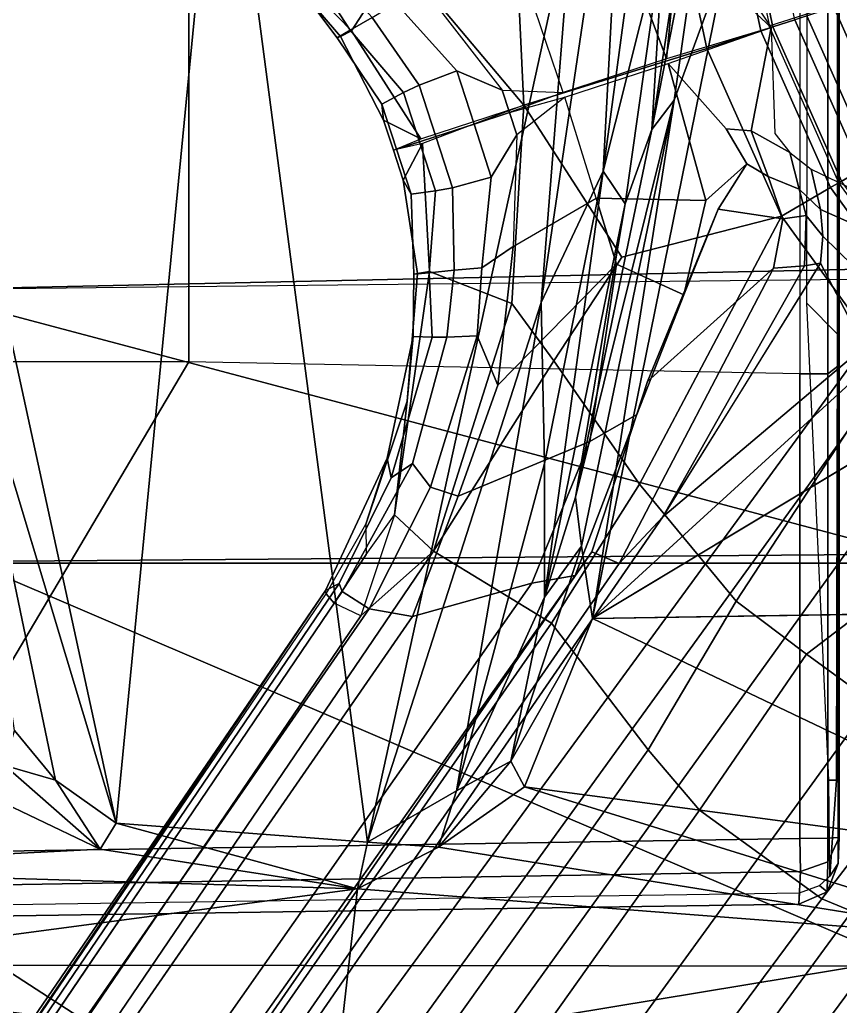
# Model space of a CAD drawing. Extents: x -14.5 to 14.5, y -12.2 to 16.5.
# Drawn here: x -2.475 to -1.143, y -1.997 to -0.395 of the extents above; entities that cross this region are included whole.
import ezdxf

# ---------------------------------------------------------------- set-up
doc = ezdxf.new("R2010")
doc.units = 0
doc.header["$MEASUREMENT"] = 0
for name, color, linetype in [('BASE', 253, 'Continuous'), ('FABRIC', 80, 'Continuous'), ('SEAT-CHASSIS', 253, 'Continuous'), ('SEAT-FRAME', 253, 'Continuous')]:
    doc.layers.add(name, color=color, linetype=linetype)

msp = doc.modelspace()

# ---------------------------------------------------------------- linework, layer by layer
at = {"layer": 'BASE'}
for points in [[(-1.8589, -0.2929, 7.0036), (-2.1981, -0.0425, 6.9168), (-2.215, -0.1275, 6.858), (-1.9365, -0.4133, 6.8876)], [(-2.215, -0.1275, 6.858), (-2.0898, -0.2643, 6.831), (-1.9541, -0.4222, 6.8456), (-1.9365, -0.4133, 6.8876)], [(-1.1446, -0.1212, 1.6194), (-1.0948, -0.3557, 1.6194), (-1.2564, -0.4082, 6.4892), (-1.3138, -0.139, 6.4892)], [(-1.3297, -0.1407, 7.4121), (-1.4214, -0.1503, 7.2603), (-1.3594, -0.4417, 7.2603), (-1.2718, -0.4132, 7.4121)], [(-1.2718, -0.4132, 7.4121), (-1.2521, -0.4068, 7.4967), (-1.3091, -0.1385, 7.4967), (-1.3297, -0.1407, 7.4121)], [(-1.2163, -0.3952, 8.5731), (-1.2717, -0.1346, 8.5731), (-1.3091, -0.1385, 7.4967), (-1.2521, -0.4068, 7.4967)], [(-1.3594, -0.4417, 7.2603), (-1.4214, -0.1503, 7.2603), (-1.6701, -0.2483, 7.1224), (-1.6568, -0.534, 7.0608)], [(-1.6701, -0.2483, 7.1224), (-1.8581, -0.1774, 7.0473), (-1.8589, -0.2929, 7.0036), (-1.6568, -0.534, 7.0608)], [(-1.2546, -0.4076, 6.4326), (-1.3799, -0.2912, 6.4998), (-1.3493, -0.2258, 6.3257), (-1.3513, -0.2648, 6.3886)], [(-1.4249, -0.4586, 6.6877), (-1.5924, -0.5131, 6.6776), (-1.6478, -0.3504, 6.6714), (-1.5056, -0.2427, 6.6622)], [(-1.4249, -0.4586, 6.6877), (-1.5056, -0.2427, 6.6622), (-1.4168, -0.2517, 6.5287), (-1.411, -0.3175, 6.5743)], [(-1.9541, -0.4222, 6.8456), (-2.0898, -0.2643, 6.831), (-2.0204, -0.3436, 6.7529), (-1.9599, -0.4246, 6.7811)], [(-1.8589, -0.2929, 7.0036), (-1.9365, -0.4133, 6.8876), (-1.8239, -0.5883, 6.9237), (-1.6568, -0.534, 7.0608)], [(-1.4249, -0.4586, 6.6877), (-1.411, -0.3175, 6.5743), (-1.3799, -0.2912, 6.4998), (-1.2546, -0.4076, 6.4326)], [(-1.9384, -0.412, 6.7099), (-1.9956, -0.3246, 6.6848), (-1.9766, -0.3106, 6.665), (-1.9028, -0.3915, 6.6676)], [(-1.9384, -0.412, 6.7099), (-1.9599, -0.4246, 6.7811), (-2.0204, -0.3436, 6.7529), (-1.9956, -0.3246, 6.6848)], [(-1.6915, -0.5093, 6.6509), (-1.5924, -0.5131, 6.6776), (-1.6478, -0.3504, 6.6714), (-1.8031, -0.3663, 6.638)], [(-1.8267, -0.5016, 6.6704), (-1.9028, -0.3915, 6.6676), (-1.8647, -0.3682, 6.6442), (-1.7655, -0.4781, 6.6469)], [(-1.7655, -0.4781, 6.6469), (-1.8647, -0.3682, 6.6442), (-1.8031, -0.3663, 6.638), (-1.6915, -0.5093, 6.6509)], [(-1.1446, -0.6598, 6.4892), (-1.2579, -0.405, 6.4892), (-1.0959, -0.3533, 1.6194), (-0.9973, -0.5747, 1.6194)], [(-1.0501, -0.6052, 8.6376), (-1.0169, -0.5861, 8.6376), (-1.1164, -0.3627, 8.6376), (-1.1528, -0.3746, 8.6376)], [(-1.0903, -0.6284, 8.6188), (-1.0501, -0.6052, 8.6376), (-1.1528, -0.3746, 8.6376), (-1.1969, -0.3889, 8.6188)], [(-1.8267, -0.5016, 6.6704), (-1.852, -0.5135, 6.6925), (-1.9384, -0.412, 6.7099), (-1.9028, -0.3915, 6.6676)], [(-1.2521, -0.4068, 7.4967), (-1.1405, -0.6574, 7.4967), (-1.1079, -0.6386, 8.5731), (-1.2163, -0.3952, 8.5731)], [(-1.1079, -0.6386, 8.5731), (-1.0903, -0.6284, 8.6188), (-1.1969, -0.3889, 8.6188), (-1.2163, -0.3952, 8.5731)], [(-1.8872, -0.5325, 6.7578), (-1.9599, -0.4246, 6.7811), (-1.9384, -0.412, 6.7099), (-1.852, -0.5135, 6.6925)], [(-1.8239, -0.5883, 6.9237), (-1.9365, -0.4133, 6.8876), (-1.9541, -0.4222, 6.8456), (-1.8844, -0.5583, 6.825)], [(-1.2546, -0.4076, 6.4326), (-1.2875, -0.5755, 6.4998), (-1.3281, -0.5725, 6.5743), (-1.4223, -0.4665, 6.6877)], [(-1.2382, -0.7139, 7.2603), (-1.1584, -0.6678, 7.4121), (-1.2718, -0.4132, 7.4121), (-1.3594, -0.4417, 7.2603)], [(-1.2489, -0.58, 6.3886), (-1.2243, -0.6105, 6.3257), (-1.2875, -0.5755, 6.4998), (-1.2546, -0.4076, 6.4326)], [(-1.1584, -0.6678, 7.4121), (-1.1405, -0.6574, 7.4967), (-1.2521, -0.4068, 7.4967), (-1.2718, -0.4132, 7.4121)], [(-1.8872, -0.5325, 6.7578), (-1.8844, -0.5583, 6.825), (-1.9541, -0.4222, 6.8456), (-1.9599, -0.4246, 6.7811)], [(-1.6568, -0.534, 7.0608), (-1.4971, -0.7807, 7.1224), (-1.2382, -0.7139, 7.2603), (-1.3594, -0.4417, 7.2603)], [(-1.8267, -0.5016, 6.6704), (-1.7655, -0.4781, 6.6469), (-1.7375, -0.5645, 6.6469), (-1.7996, -0.5847, 6.6704)], [(-1.7375, -0.5645, 6.6469), (-1.7655, -0.4781, 6.6469), (-1.6915, -0.5093, 6.6509), (-1.6796, -0.5457, 6.6509)], [(-1.3607, -0.6886, 6.6622), (-1.539, -0.6851, 6.6714), (-1.5898, -0.5209, 6.6776), (-1.4223, -0.4665, 6.6877)], [(-1.3281, -0.5725, 6.5743), (-1.2941, -0.6291, 6.5287), (-1.3607, -0.6886, 6.6622), (-1.4223, -0.4665, 6.6877)], [(-1.8261, -0.5933, 6.6925), (-1.852, -0.5135, 6.6925), (-1.8267, -0.5016, 6.6704), (-1.7996, -0.5847, 6.6704)], [(-1.6915, -0.5093, 6.6509), (-1.6915, -0.5093, 6.6509), (-1.5924, -0.5131, 6.6776), (-1.6796, -0.5457, 6.6509)], [(-1.8261, -0.5933, 6.6925), (-1.8635, -0.6055, 6.7578), (-1.8872, -0.5325, 6.7578), (-1.852, -0.5135, 6.6925)], [(-1.6796, -0.5457, 6.6509), (-1.5898, -0.5209, 6.6776), (-1.6678, -0.5822, 6.6509)], [(-1.6741, -0.7635, 6.638), (-1.539, -0.6851, 6.6714), (-1.5898, -0.5209, 6.6776), (-1.6678, -0.5822, 6.6509)], [(-1.8685, -0.6071, 6.825), (-1.8844, -0.5583, 6.825), (-1.8872, -0.5325, 6.7578), (-1.8635, -0.6055, 6.7578)], [(-1.6568, -0.534, 7.0608), (-1.8214, -0.5961, 6.9237), (-1.8096, -0.8038, 6.8876), (-1.676, -0.8557, 7.0036)], [(-1.6568, -0.534, 7.0608), (-1.676, -0.8557, 7.0036), (-1.6076, -0.9487, 7.0473), (-1.4971, -0.7807, 7.1224)], [(-1.8239, -0.5883, 6.9237), (-1.8844, -0.5583, 6.825), (-1.8685, -0.6071, 6.825), (-1.8239, -0.5883, 6.9237)], [(-1.6796, -0.5457, 6.6509), (-1.6678, -0.5822, 6.6509), (-1.7094, -0.651, 6.6469), (-1.7375, -0.5645, 6.6469)], [(-1.7996, -0.5847, 6.6704), (-1.7375, -0.5645, 6.6469), (-1.7094, -0.651, 6.6469), (-1.7726, -0.6679, 6.6704)], [(-1.3281, -0.5725, 6.5743), (-1.2875, -0.5755, 6.4998), (-1.2595, -0.6495, 6.4631), (-1.2941, -0.6291, 6.5287)], [(-1.2243, -0.6105, 6.3257), (-1.2092, -0.6702, 6.243), (-1.2595, -0.6495, 6.4631), (-1.2875, -0.5755, 6.4998)], [(-1.1446, -0.6598, 6.4892), (-0.9973, -0.5747, 1.6194), (-0.8548, -0.7709, 1.6194), (-0.9812, -0.8847, 6.4892)], [(-1.7996, -0.5847, 6.6704), (-1.7726, -0.6679, 6.6704), (-1.8002, -0.6731, 6.6925), (-1.8261, -0.5933, 6.6925)], [(-1.6678, -0.5822, 6.6509), (-1.6741, -0.7635, 6.638), (-1.7249, -0.7982, 6.6442), (-1.7094, -0.651, 6.6469)], [(-1.8214, -0.5961, 6.9237), (-1.8685, -0.6071, 6.825), (-1.8527, -0.6559, 6.825), (-1.8214, -0.5961, 6.9237)], [(-1.8635, -0.6055, 6.7578), (-1.8398, -0.6785, 6.7578), (-1.8527, -0.6559, 6.825), (-1.8685, -0.6071, 6.825)], [(-1.8635, -0.6055, 6.7578), (-1.8261, -0.5933, 6.6925), (-1.8002, -0.6731, 6.6925), (-1.8398, -0.6785, 6.7578)], [(-1.8527, -0.6559, 6.825), (-1.8291, -0.807, 6.8456), (-1.8096, -0.8038, 6.8876), (-1.8214, -0.5961, 6.9237)], [(-1.2092, -0.6702, 6.243), (-1.2243, -0.6105, 6.3257), (-1.1897, -0.6377, 5.9654), (-1.1748, -0.7031, 5.8184)], [(-1.2941, -0.6291, 6.5287), (-1.341, -0.7025, 6.5611), (-1.3965, -0.8419, 6.637), (-1.3607, -0.6886, 6.6622)], [(-1.2941, -0.6291, 6.5287), (-1.2595, -0.6495, 6.4631), (-1.2358, -0.7184, 6.406), (-1.341, -0.7025, 6.5611)], [(-1.0792, -0.7456, 4.5214), (-1.1748, -0.7031, 5.8184), (-1.1897, -0.6377, 5.9654), (-1.0907, -0.6854, 4.4713)], [(-1.8351, -0.8085, 6.7811), (-1.8291, -0.807, 6.8456), (-1.8527, -0.6559, 6.825), (-1.8398, -0.6785, 6.7578)], [(-1.7094, -0.651, 6.6469), (-1.7249, -0.7982, 6.6442), (-1.7695, -0.8017, 6.6676), (-1.7726, -0.6679, 6.6704)], [(-1.198, -0.7131, 6.2121), (-1.2358, -0.7184, 6.406), (-1.2595, -0.6495, 6.4631), (-1.2092, -0.6702, 6.243)], [(-1.7695, -0.8017, 6.6676), (-1.8104, -0.806, 6.7099), (-1.8002, -0.6731, 6.6925), (-1.7726, -0.6679, 6.6704)], [(-1.0616, -0.957, 7.2603), (-0.9931, -0.8954, 7.4121), (-1.1584, -0.6678, 7.4121), (-1.2382, -0.7139, 7.2603)], [(-1.2092, -0.6702, 6.243), (-1.1748, -0.7031, 5.8184), (-1.1708, -0.7468, 5.8356), (-1.198, -0.7131, 6.2121)], [(-0.9931, -0.8954, 7.4121), (-0.9777, -0.8815, 7.4967), (-1.1405, -0.6574, 7.4967), (-1.1584, -0.6678, 7.4121)], [(-1.8002, -0.6731, 6.6925), (-1.8104, -0.806, 6.7099), (-1.8351, -0.8085, 6.7811), (-1.8398, -0.6785, 6.7578)], [(-1.5058, -0.7918, 6.658), (-1.6986, -0.9882, 6.6151), (-1.6741, -0.7635, 6.638), (-1.539, -0.6851, 6.6714)], [(-1.3607, -0.6886, 6.6622), (-1.3965, -0.8419, 6.637), (-1.5058, -0.7918, 6.658), (-1.539, -0.6851, 6.6714)], [(-1.4559, -0.9824, 6.4327), (-1.4729, -1.0363, 6.5593), (-1.3965, -0.8419, 6.637), (-1.341, -0.7025, 6.5611)], [(-1.2509, -0.7985, 6.3801), (-1.4559, -0.9824, 6.4327), (-1.341, -0.7025, 6.5611), (-1.2358, -0.7184, 6.406)], [(-1.0792, -0.7456, 4.5214), (-1.0709, -0.8444, 4.5476), (-1.1708, -0.7468, 5.8356), (-1.1748, -0.7031, 5.8184)], [(-1.4685, -1.149, 7.1126), (-1.2382, -0.7139, 7.2603), (-1.4971, -0.7807, 7.1224), (-1.6076, -0.9487, 7.0473)], [(-1.4685, -1.149, 7.1126), (-1.3117, -1.3391, 7.1508), (-1.0616, -0.957, 7.2603), (-1.2382, -0.7139, 7.2603)], [(-1.198, -0.7131, 6.2121), (-1.2006, -0.7948, 6.148), (-1.2509, -0.7985, 6.3801), (-1.2358, -0.7184, 6.406)], [(-1.2006, -0.7948, 6.148), (-1.198, -0.7131, 6.2121), (-1.1708, -0.7468, 5.8356), (-1.1744, -0.7906, 5.8318)], [(-1.1708, -0.7468, 5.8356), (-1.0709, -0.8444, 4.5476), (-1.1035, -0.9263, 4.5663), (-1.1744, -0.7906, 5.8318)], [(-1.6986, -0.9882, 6.6151), (-1.7326, -0.9086, 6.6362), (-1.7249, -0.7982, 6.6442), (-1.6741, -0.7635, 6.638)], [(-1.7326, -0.9086, 6.6362), (-1.7817, -0.9106, 6.665), (-1.7695, -0.8017, 6.6676), (-1.7249, -0.7982, 6.6442)], [(-1.5058, -0.7918, 6.658), (-1.5492, -1.0799, 6.5896), (-1.7632, -1.1686, 6.5882), (-1.6986, -0.9882, 6.6151)], [(-1.4729, -1.0363, 6.5593), (-1.5492, -1.0799, 6.5896), (-1.5058, -0.7918, 6.658), (-1.3965, -0.8419, 6.637)], [(-1.2509, -0.7985, 6.3801), (-1.5016, -1.2777, 6.2321), (-1.5461, -1.2589, 6.3732), (-1.4559, -0.9824, 6.4327)], [(-1.4306, -1.2019, 6.0103), (-1.5016, -1.2777, 6.2321), (-1.2509, -0.7985, 6.3801), (-1.2006, -0.7948, 6.148)], [(-1.3025, -0.9963, 5.9211), (-1.1744, -0.7906, 5.8318), (-1.1035, -0.9263, 4.5663), (-1.4306, -1.2019, 6.0103)], [(-1.4306, -1.2019, 6.0103), (-1.2006, -0.7948, 6.148), (-1.1744, -0.7906, 5.8318)], [(-1.8096, -0.8038, 6.8876), (-1.8669, -1.1988, 6.858), (-1.8033, -1.2577, 6.9168), (-1.676, -0.8557, 7.0036)], [(-1.8096, -0.8038, 6.8876), (-1.8291, -0.807, 6.8456), (-1.8461, -1.0145, 6.831), (-1.8669, -1.1988, 6.858)], [(-1.8351, -0.8085, 6.7811), (-1.8365, -0.9096, 6.7529), (-1.8461, -1.0145, 6.831), (-1.8291, -0.807, 6.8456)], [(-1.8053, -0.9104, 6.6848), (-1.8365, -0.9096, 6.7529), (-1.8351, -0.8085, 6.7811), (-1.8104, -0.806, 6.7099)], [(-1.7695, -0.8017, 6.6676), (-1.7817, -0.9106, 6.665), (-1.8053, -0.9104, 6.6848), (-1.8104, -0.806, 6.7099)], [(-1.6076, -0.9487, 7.0473), (-1.676, -0.8557, 7.0036), (-1.8033, -1.2577, 6.9168)], [(-1.8784, -1.1069, 6.7236), (-1.9132, -1.2139, 6.7875), (-1.8461, -1.0145, 6.831), (-1.8365, -0.9096, 6.7529)], [(-1.8053, -0.9104, 6.6848), (-1.8718, -1.139, 6.674), (-1.8784, -1.1069, 6.7236), (-1.8365, -0.9096, 6.7529)], [(-1.8376, -1.1154, 6.6425), (-1.8718, -1.139, 6.674), (-1.8053, -0.9104, 6.6848), (-1.7817, -0.9106, 6.665)], [(-1.7326, -0.9086, 6.6362), (-1.808, -1.1541, 6.605), (-1.8376, -1.1154, 6.6425), (-1.7817, -0.9106, 6.665)], [(-1.6986, -0.9882, 6.6151), (-1.7632, -1.1686, 6.5882), (-1.808, -1.1541, 6.605), (-1.7326, -0.9086, 6.6362)], [(-1.0713, -0.9806, 4.4404), (-7.8863, -10.4, 3.356), (-8.0242, -10.3827, 3.4417), (-1.1035, -0.9263, 4.5663)], [(-1.4306, -1.2019, 6.0103), (-1.1035, -0.9263, 4.5663), (-8.0242, -10.3827, 3.4417), (-6.5103, -8.5689, 4.2331)], [(-1.6076, -0.9487, 7.0473), (-1.8033, -1.2577, 6.9168), (-1.6116, -1.3749, 7.0339), (-1.4685, -1.149, 7.1126)], [(-1.1976, -1.4252, 7.1668), (-0.8425, -1.1551, 7.2603), (-1.0616, -0.957, 7.2603), (-1.3117, -1.3391, 7.1508)], [(-1.0713, -0.9806, 4.4404), (-1.004, -1.0816, 4.3723), (-7.7665, -10.4674, 3.3008), (-7.8863, -10.4, 3.356)], [(-1.4729, -1.0363, 6.5593), (-1.4559, -0.9824, 6.4327), (-1.5461, -1.2589, 6.3732), (-1.5734, -1.2976, 6.5155)], [(-1.8461, -1.0145, 6.831), (-1.9132, -1.2139, 6.7875), (-1.9126, -1.2634, 6.8235), (-1.8669, -1.1988, 6.858)], [(-1.4729, -1.0363, 6.5593), (-1.5734, -1.2976, 6.5155), (-1.6435, -1.3096, 6.5345), (-1.5492, -1.0799, 6.5896)], [(-0.8612, -1.1854, 4.3723), (-7.6639, -10.5484, 3.2861), (-7.7665, -10.4674, 3.3008), (-1.004, -1.0816, 4.3723)], [(-1.5492, -1.0799, 6.5896), (-1.6435, -1.3096, 6.5345), (-1.8374, -1.3637, 6.5461), (-1.7632, -1.1686, 6.5882)], [(-1.8784, -1.1069, 6.7236), (-1.979, -1.3216, 6.6973), (-1.9777, -1.3274, 6.7435), (-1.9132, -1.2139, 6.7875)], [(-1.9566, -1.3102, 6.6449), (-1.979, -1.3216, 6.6973), (-1.8784, -1.1069, 6.7236), (-1.8718, -1.139, 6.674)], [(-1.8376, -1.1154, 6.6425), (-1.9517, -1.3233, 6.6204), (-1.9566, -1.3102, 6.6449), (-1.8718, -1.139, 6.674)], [(-1.908, -1.3517, 6.5663), (-1.9517, -1.3233, 6.6204), (-1.8376, -1.1154, 6.6425), (-1.808, -1.1541, 6.605)], [(-1.3117, -1.3391, 7.1508), (-1.4685, -1.149, 7.1126), (-1.6116, -1.3749, 7.0339), (-1.4545, -1.5802, 7.085)], [(-1.8374, -1.3637, 6.5461), (-1.908, -1.3517, 6.5663), (-1.808, -1.1541, 6.605), (-1.7632, -1.1686, 6.5882)], [(-0.8425, -1.1551, 7.2603), (-1.1976, -1.4252, 7.1668), (-0.9854, -1.5794, 7.1668), (-0.8425, -1.1551, 7.2603)], [(-0.7184, -1.2891, 4.3723), (-7.5551, -10.621, 3.3008), (-7.6639, -10.5484, 3.2861), (-0.8612, -1.1854, 4.3723)], [(-1.9649, -1.3424, 6.7906), (-1.9126, -1.2634, 6.8235), (-1.8669, -1.1988, 6.858), (-1.9215, -1.3628, 6.8442)], [(-1.8033, -1.2577, 6.9168), (-1.8669, -1.1988, 6.858), (-1.8669, -1.1988, 6.858), (-1.9215, -1.3628, 6.8442)], [(-1.4306, -1.2019, 6.0103), (-6.5103, -8.5689, 4.2331), (-6.554, -8.5666, 4.4356), (-1.5016, -1.2777, 6.2321)], [(-1.9649, -1.3424, 6.7906), (-1.9777, -1.3274, 6.7435), (-1.9132, -1.2139, 6.7875), (-1.9126, -1.2634, 6.8235)], [(-1.8033, -1.2577, 6.9168), (-8.3773, -10.9296, 4.4664), (-8.5862, -11.3984, 4.3934), (-1.6116, -1.3749, 7.0339)], [(-1.8033, -1.2577, 6.9168), (-1.9215, -1.3628, 6.8442), (-7.3527, -9.343, 4.8039), (-8.3773, -10.9296, 4.4664)], [(-1.5461, -1.2589, 6.3732), (-6.606, -8.5492, 4.5612), (-6.6624, -8.4919, 4.6754), (-1.5734, -1.2976, 6.5155)], [(-1.5461, -1.2589, 6.3732), (-1.5016, -1.2777, 6.2321), (-6.554, -8.5666, 4.4356), (-6.606, -8.5492, 4.5612)], [(-0.7184, -1.2891, 4.3723), (-0.6016, -1.3219, 4.4404), (-7.454, -10.7141, 3.356), (-7.5551, -10.621, 3.3008)], [(-1.8374, -1.3637, 6.5461), (-1.6435, -1.3096, 6.5345), (-5.9337, -7.4215, 4.9948), (-6.3095, -7.8221, 4.902)], [(-1.5734, -1.2976, 6.5155), (-5.8431, -7.3336, 4.9717), (-5.9337, -7.4215, 4.9948), (-1.6435, -1.3096, 6.5345)], [(-1.9517, -1.3233, 6.6204), (-3.5641, -3.6998, 5.9865), (-3.2701, -3.2418, 6.1354), (-1.9566, -1.3102, 6.6449)], [(-1.9566, -1.3102, 6.6449), (-3.2701, -3.2418, 6.1354), (-2.6809, -2.3603, 6.4086), (-1.979, -1.3216, 6.6973)], [(-0.54, -1.3357, 4.5663), (-7.395, -10.8399, 3.4417), (-7.454, -10.7141, 3.356), (-0.6016, -1.3219, 4.4404)], [(-6.8478, -8.4865, 4.9419), (-1.9777, -1.3274, 6.7435), (-1.9649, -1.3424, 6.7906), (-6.9467, -8.6767, 4.925)], [(-6.4054, -7.7944, 5.0656), (-6.8478, -8.4865, 4.9419), (-1.9777, -1.3274, 6.7435), (-1.979, -1.3216, 6.6973)], [(-6.4054, -7.7944, 5.0656), (-1.979, -1.3216, 6.6973), (-2.6809, -2.3603, 6.4086), (-6.4739, -7.8936, 4.9632)], [(-1.9517, -1.3233, 6.6204), (-1.908, -1.3517, 6.5663), (-3.5065, -3.6573, 5.9794), (-3.5641, -3.6998, 5.9865)], [(-0.54, -1.3357, 4.5663), (-0.701, -1.732, 6.0103), (-6.1377, -8.8396, 4.2331), (-7.395, -10.8399, 3.4417)], [(-1.9649, -1.3424, 6.7906), (-6.9467, -8.6767, 4.925), (-7.3527, -9.343, 4.8039), (-1.9215, -1.3628, 6.8442)], [(-1.3117, -1.3391, 7.1508), (-1.4545, -1.5802, 7.085), (-1.371, -1.6782, 7.0973), (-1.1976, -1.4252, 7.1668)], [(-1.8374, -1.3637, 6.5461), (-4.0734, -4.5929, 5.7241), (-3.5065, -3.6573, 5.9794), (-1.908, -1.3517, 6.5663)], [(-1.4545, -1.5802, 7.085), (-1.6116, -1.3749, 7.0339), (-8.5862, -11.3984, 4.3934), (-8.4755, -11.433, 4.4344)], [(-0.9854, -1.5794, 7.1668), (-1.1976, -1.4252, 7.1668), (-1.371, -1.6782, 7.0973), (-1.1724, -1.8225, 7.0973)], [(-1.371, -1.6782, 7.0973), (-1.4545, -1.5802, 7.085), (-8.4755, -11.433, 4.4344), (-8.3759, -11.5274, 4.4405)], [(-0.9854, -1.5794, 7.1668), (-1.1724, -1.8225, 7.0973), (-1.0534, -1.8716, 7.085), (-0.8683, -1.6613, 7.1508)], [(-8.3749, -11.5281, 4.4405), (-1.1724, -1.8225, 7.0973), (-1.371, -1.6782, 7.0973), (-8.3759, -11.5274, 4.4405)], [(-0.7511, -1.8229, 6.2321), (-6.122, -8.8804, 4.4356), (-6.1377, -8.8396, 4.2331), (-0.701, -1.732, 6.0103)], [(-8.3749, -11.5281, 4.4405), (-8.2543, -11.5937, 4.4344), (-1.0534, -1.8716, 7.085), (-1.1724, -1.8225, 7.0973)], [(-0.7511, -1.8229, 6.2321), (-0.7195, -1.8594, 6.3732), (-6.0894, -8.9245, 4.5612), (-6.122, -8.8804, 4.4356)], [(-8.2543, -11.5937, 4.4344), (-8.1873, -11.6883, 4.3934), (-0.8096, -1.9576, 7.0339), (-1.0534, -1.8716, 7.085)], [(-0.7479, -1.8974, 6.5155), (-6.0175, -8.9605, 4.6754), (-6.0894, -8.9245, 4.5612), (-0.7195, -1.8594, 6.3732)], [(-0.7376, -1.9678, 6.5345), (-5.2247, -7.9367, 4.9948), (-5.1691, -7.8233, 4.9717), (-0.7479, -1.8974, 6.5155)], [(-0.8096, -1.9576, 7.0339), (-8.1873, -11.6883, 4.3934), (-7.8059, -11.3448, 4.4664), (-0.6389, -2.1037, 6.9168)], [(-0.7376, -1.9678, 6.5345), (-0.7292, -2.1689, 6.5461), (-5.4895, -8.4178, 4.902), (-5.2247, -7.9367, 4.9948)]]:
    msp.add_3dface(points, dxfattribs=at)
at = {"layer": 'FABRIC'}
for points in [[(-9.1419, -0.2199, 20), (-9.1418, -1.2775, 20.0683), (9.1418, -1.2775, 20.0683), (9.1419, -0.2199, 20)], [(-9.075, -2.9726, 20.0998), (9.075, -2.9726, 20.0998), (9.1418, -1.2775, 20.0683), (-9.1418, -1.2775, 20.0683)]]:
    msp.add_3dface(points, dxfattribs=at)
at = {"layer": 'SEAT-CHASSIS'}
for points in [[(-1.6284, -0.8541, 11.661), (-1.4891, 0.0849, 11.307), (-1.5277, -0.6411, 11.622)], [(-1.6284, -0.8541, 11.661), (-1.5774, -0.2115, 11.4064), (-1.4891, 0.0849, 11.307)], [(-1.4891, 0.0849, 11.307), (-1.4601, -0.1388, 11.4291), (-1.5277, -0.6411, 11.622)], [(-2.1471, 0.0677, 11.3016), (-2.3188, -1.6994, 11.967), (-2.6097, -0.3644, 11.4638)], [(-2.1471, 0.0677, 11.3016), (-1.9107, -1.7304, 11.979), (-2.3188, -1.6994, 11.967)], [(-2.1471, 0.0677, 11.3016), (-1.5774, -0.2115, 11.4064), (-1.9107, -1.7304, 11.979)], [(-1.3883, -0.1799, 11.991), (-1.3413, -0.0273, 12.0321), (-1.4484, -0.5735, 11.9888)], [(-1.3413, -0.0273, 12.0321), (-1.4121, -0.526, 12.0318), (-1.4484, -0.5735, 11.9888)], [(-1.327, -0.2924, 12.0579), (-1.4121, -0.526, 12.0318), (-1.3413, -0.0273, 12.0321)], [(-1.4601, -0.1388, 11.4291), (-1.4285, -0.2471, 11.5382), (-1.5277, -0.6411, 11.622)], [(-1.4285, -0.2471, 11.5382), (-1.3883, -0.1799, 11.991), (-1.4484, -0.5735, 11.9888)], [(-1.6284, -0.8541, 11.661), (-1.9107, -1.7304, 11.979), (-1.5774, -0.2115, 11.4064)], [(-0.6863, -0.2202, 12.0609), (-0.5594, -0.468, 12.0609), (-1.327, -0.2924, 12.0579)], [(-1.4285, -0.2471, 11.5382), (-1.4919, -0.6943, 11.7217), (-1.5277, -0.6411, 11.622)], [(-1.4919, -0.6943, 11.7217), (-1.4285, -0.2471, 11.5382), (-1.4484, -0.5735, 11.9888)], [(-1.327, -0.2924, 12.0579), (-0.5594, -0.468, 12.0609), (-1.5449, -1.3671, 12.0582)], [(-1.4121, -0.526, 12.0318), (-1.327, -0.2924, 12.0579), (-1.5449, -1.3671, 12.0582)], [(-2.6097, -0.3644, 11.4638), (-2.3188, -1.6994, 11.967), (-2.5929, -0.7905, 11.6379)], [(-1.5449, -1.3671, 12.0582), (-0.5594, -0.468, 12.0609), (-0.3473, -0.6483, 12.0609)], [(-1.5629, -1.2496, 12.0363), (-1.5728, -1.1702, 11.9942), (-1.4121, -0.526, 12.0318)], [(-1.4484, -0.5735, 11.9888), (-1.4121, -0.526, 12.0318), (-1.5728, -1.1702, 11.9942)], [(-1.5449, -1.3671, 12.0582), (-1.5629, -1.2496, 12.0363), (-1.4121, -0.526, 12.0318)], [(-1.4484, -0.5735, 11.9888), (-1.5728, -1.1702, 11.9942), (-1.4919, -0.6943, 11.7217)], [(-1.6284, -0.8541, 11.661), (-1.5277, -0.6411, 11.622), (-1.623, -1.1157, 11.8075)], [(-1.5277, -0.6411, 11.622), (-1.4919, -0.6943, 11.7217), (-1.623, -1.3328, 11.9812)], [(-1.623, -1.3328, 11.9812), (-1.623, -1.1157, 11.8075), (-1.5277, -0.6411, 11.622)], [(-1.4919, -0.6943, 11.7217), (-1.5728, -1.1702, 11.9942), (-1.623, -1.3328, 11.9812)], [(-2.5929, -0.7905, 11.6379), (-2.3188, -1.6994, 11.967), (-2.4171, -1.6296, 11.9736)], [(-2.5929, -0.7905, 11.6379), (-2.4171, -1.6296, 11.9736), (-2.484, -1.549, 11.9844)], [(-1.7657, -1.6469, 12.0041), (-1.9107, -1.7304, 11.979), (-1.6284, -0.8541, 11.661)], [(-1.7657, -1.6469, 12.0041), (-1.6284, -0.8541, 11.661), (-1.623, -1.1157, 11.8075)], [(-1.623, -1.3328, 11.9812), (-1.7657, -1.6469, 12.0041), (-1.623, -1.1157, 11.8075)], [(-1.5629, -1.2496, 12.0363), (-1.623, -1.3328, 11.9812), (-1.5728, -1.1702, 11.9942)], [(-1.6777, -1.5989, 12.0512), (-1.623, -1.3328, 11.9812), (-1.5629, -1.2496, 12.0363)], [(-1.5629, -1.2496, 12.0363), (-1.5449, -1.3671, 12.0582), (-1.6777, -1.5989, 12.0512)], [(-1.623, -1.3328, 11.9812), (-1.6777, -1.5989, 12.0512), (-1.7657, -1.6469, 12.0041)], [(0, -1.3436, 12.0609), (-0.7067, -1.7668, 12.0559), (-1.5449, -1.3671, 12.0582)], [(-1.5449, -1.3671, 12.0582), (-1.6552, -1.6403, 12.0556), (-1.6777, -1.5989, 12.0512)], [(-1.5449, -1.3671, 12.0582), (-0.7067, -1.7668, 12.0559), (-1.6552, -1.6403, 12.0556)], [(-2.484, -1.549, 11.9844), (-2.4171, -1.6296, 11.9736), (-2.4997, -1.6061, 11.9946)], [(-1.7657, -1.6469, 12.0041), (-1.6777, -1.5989, 12.0512), (-1.795, -1.7386, 12.0104)], [(-1.6552, -1.6403, 12.0556), (-1.795, -1.7386, 12.0104), (-1.6777, -1.5989, 12.0512)], [(-2.5378, -1.6498, 11.9839), (-2.4997, -1.6061, 11.9946), (-2.3449, -1.7415, 11.9634)], [(-2.4997, -1.6061, 11.9946), (-2.4171, -1.6296, 11.9736), (-2.3449, -1.7415, 11.9634)], [(-2.4171, -1.6296, 11.9736), (-2.3188, -1.6994, 11.967), (-2.3449, -1.7415, 11.9634)], [(-1.795, -1.7386, 12.0104), (-1.9107, -1.7304, 11.979), (-1.7657, -1.6469, 12.0041)], [(-0.8541, -1.8887, 12.0242), (-1.795, -1.7386, 12.0104), (-1.6552, -1.6403, 12.0556)], [(-0.7067, -1.7668, 12.0559), (-0.8541, -1.8887, 12.0242), (-1.6552, -1.6403, 12.0556)], [(-2.3449, -1.7415, 11.9634), (-2.9873, -1.7742, 11.8765), (-2.5378, -1.6498, 11.9839)], [(-2.3449, -1.7415, 11.9634), (-2.3188, -1.6994, 11.967), (-1.9265, -1.8063, 11.9811)], [(-2.3188, -1.6994, 11.967), (-1.9107, -1.7304, 11.979), (-1.9265, -1.8063, 11.9811)], [(-2.3449, -1.7415, 11.9634), (-1.9265, -1.8063, 11.9811), (-2.9873, -1.7742, 11.8765)], [(-1.795, -1.7386, 12.0104), (-1.9265, -1.8063, 11.9811), (-1.9107, -1.7304, 11.979)], [(-1.795, -1.7386, 12.0104), (-0.8541, -1.8887, 12.0242), (-1.9265, -1.8063, 11.9811)], [(-2.9873, -1.7742, 11.8765), (-1.9265, -1.8063, 11.9811), (-2.9829, -1.9464, 11.8326)], [(-2.9829, -1.9464, 11.8326), (-1.9265, -1.8063, 11.9811), (-1.9572, -2.0711, 11.9291)], [(-1.9265, -1.8063, 11.9811), (-0.8541, -1.8887, 12.0242), (-1.9572, -2.0711, 11.9291)], [(-1.9572, -2.0711, 11.9291), (-0.8541, -1.8887, 12.0242), (-1.0056, -2.0772, 11.9923)], [(-2.9829, -1.9464, 11.8326), (-1.9572, -2.0711, 11.9291), (-2.9776, -2.1271, 11.8164)]]:
    msp.add_3dface(points, dxfattribs=at)
at = {"layer": 'SEAT-CHASSIS', "invisible_edges": 1}
msp.add_3dface([(-0.3473, -0.6483, 12.0609), (0, -1.3436, 12.0609), (-1.5449, -1.3671, 12.0582)], dxfattribs=at)
at = {"layer": 'SEAT-FRAME'}
for points in [[(-2.2005, -0.9507, 15.5965), (-3.3002, -0.9507, 15.5507), (-3.3002, -0.1036, 15.5322), (-2.2005, -0.1034, 15.5778)], [(-1.2083, -0.9701, 15.6222), (-2.2005, -0.9507, 15.5965), (-2.2005, -0.1034, 15.5778), (-1.2083, -0.2159, 15.6074)], [(-1.1469, -0.9056, 15.4496), (-1.197, -0.8554, 15.4293), (-1.1956, -0.1513, 15.4119), (-1.147, -0.1826, 15.4338)], [(-1.1469, -0.9056, 15.4496), (-1.147, -0.1826, 15.4338), (-1.1445, -0.1996, 15.5411), (-1.1445, -0.9559, 15.5584)], [(-1.1445, -0.1996, 15.5411), (-1.163, -0.2166, 15.5892), (-1.163, -0.9702, 15.604), (-1.1445, -0.9559, 15.5584)], [(-1.2083, -0.2159, 15.6074), (-1.2083, -0.9701, 15.6222), (-1.163, -0.9702, 15.604), (-1.163, -0.2166, 15.5892)], [(-2.646, -0.8338, 15.0105), (-2.646, -0.8338, 15.0105), (-1.0296, -1.263, 15.2634), (-1.0612, -0.7991, 15.0371)], [(-2.646, -0.8338, 15.0105), (-1.0612, -0.7991, 15.0371), (-1.0276, -0.8156, 14.9808)], [(-1.0296, -1.263, 15.2634), (-1.0296, -1.263, 15.2634), (-2.646, -0.8338, 15.0105), (-2.5589, -1.2747, 15.2207)], [(-1.1469, -0.9056, 15.4496), (-1.1488, -1.6297, 15.4398), (-1.161, -1.6296, 15.4301), (-1.197, -0.8554, 15.4293)], [(-1.1469, -0.9056, 15.4496), (-1.1459, -1.765, 15.4714), (-1.1596, -1.7853, 15.4556), (-1.1488, -1.6297, 15.4398)], [(-1.1469, -0.9056, 15.4496), (-1.1445, -0.9559, 15.5584), (-1.1445, -1.7227, 15.5506), (-1.1459, -1.765, 15.4714)], [(-3.5036, -1.7685, 15.5313), (-2.673, -1.7476, 15.5707), (-2.2005, -0.9507, 15.5965), (-3.3002, -0.9507, 15.5507)], [(-1.2084, -1.7246, 15.6143), (-1.2083, -0.9701, 15.6222), (-2.2005, -0.9507, 15.5965), (-2.673, -1.7476, 15.5707)], [(-1.1445, -1.7227, 15.5506), (-1.1445, -0.9559, 15.5584), (-1.163, -0.9702, 15.604), (-1.1629, -1.7239, 15.596)], [(-1.2084, -1.7246, 15.6143), (-1.1629, -1.7239, 15.596), (-1.163, -0.9702, 15.604), (-1.2083, -0.9701, 15.6222)], [(-2.5589, -1.2747, 15.2207), (-2.5589, -1.2747, 15.2207), (-1.0233, -1.9318, 15.4038), (-1.0296, -1.263, 15.2634)], [(-1.0233, -1.9318, 15.4038), (-1.0233, -1.9318, 15.4038), (-2.5589, -1.2747, 15.2207), (-2.5096, -1.9299, 15.3553)], [(-1.1596, -1.7853, 15.4556), (-1.161, -1.6296, 15.4301), (-1.1488, -1.6297, 15.4398)], [(-2.673, -1.7476, 15.5707), (-2.6665, -1.8021, 15.536), (-1.2072, -1.7781, 15.5811), (-1.2084, -1.7246, 15.6143)], [(-1.2084, -1.7246, 15.6143), (-1.2072, -1.7781, 15.5811), (-1.1627, -1.7621, 15.5718), (-1.1629, -1.7239, 15.596)], [(-1.1637, -1.8111, 15.4768), (-1.1459, -1.765, 15.4714), (-1.1445, -1.7227, 15.5506), (-1.1627, -1.7621, 15.5718)], [(-1.1445, -1.7227, 15.5506), (-1.1629, -1.7239, 15.596), (-1.1627, -1.7621, 15.5718)], [(-1.1637, -1.8111, 15.4768), (-1.1627, -1.7621, 15.5718), (-1.2072, -1.7781, 15.5811), (-1.2099, -1.8312, 15.4794)], [(-1.1459, -1.765, 15.4714), (-1.1637, -1.8111, 15.4768), (-1.176, -1.8006, 15.4551), (-1.1596, -1.7853, 15.4556)], [(-1.2072, -1.7781, 15.5811), (-2.6665, -1.8021, 15.536), (-2.5951, -1.8515, 15.4408), (-1.2099, -1.8312, 15.4794)], [(-1.2099, -1.8312, 15.4794), (-1.2085, -1.8125, 15.4558), (-1.176, -1.8006, 15.4551), (-1.1637, -1.8111, 15.4768)], [(-1.2085, -1.8125, 15.4558), (-1.2099, -1.8312, 15.4794), (-2.5951, -1.8515, 15.4408), (-2.6377, -1.8337, 15.4157)], [(-2.5951, -1.8515, 15.4408), (-2.6377, -1.8337, 15.4157), (-1.2085, -1.8125, 15.4558), (-1.2099, -1.8312, 15.4794)], [(-1.0226, -2.8931, 15.3635), (-1.0226, -2.8931, 15.3635), (-2.5096, -1.9299, 15.3553), (-3.975, -2.1868, 15.2753)], [(-1.0233, -1.9318, 15.4038), (-1.0233, -1.9318, 15.4038), (-2.5096, -1.9299, 15.3553), (-1.0226, -2.8931, 15.3635)]]:
    msp.add_3dface(points, dxfattribs=at)

doc.saveas('drawing.dxf')
